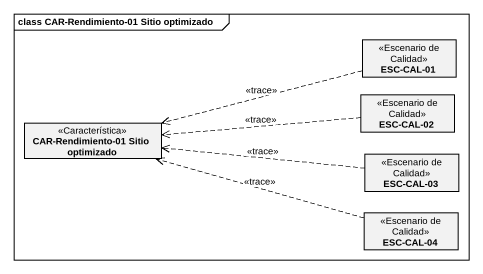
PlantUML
@startuml
mainframe class CAR-Rendimiento-01 Sitio optimizado
hide circle
hide empty members
class "ESC-CAL-01" as ESC_CAL_01 <<Escenario de Calidad>>
class "CAR-Rendimiento-01 Sitio optimizado" as CAR_Rendimiento_01_Sitio <<Característica>>
class "ESC-CAL-02" as ESC_CAL_02 <<Escenario de Calidad>>
class "ESC-CAL-03" as ESC_CAL_03 <<Escenario de Calidad>>
class "ESC-CAL-04" as ESC_CAL_04 <<Escenario de Calidad>>
ESC_CAL_01 .left.> CAR_Rendimiento_01_Sitio : <<trace>>
ESC_CAL_02 .left.> CAR_Rendimiento_01_Sitio : <<trace>>
ESC_CAL_03 .left.> CAR_Rendimiento_01_Sitio : <<trace>>
ESC_CAL_04 .left.> CAR_Rendimiento_01_Sitio : <<trace>>
@enduml
